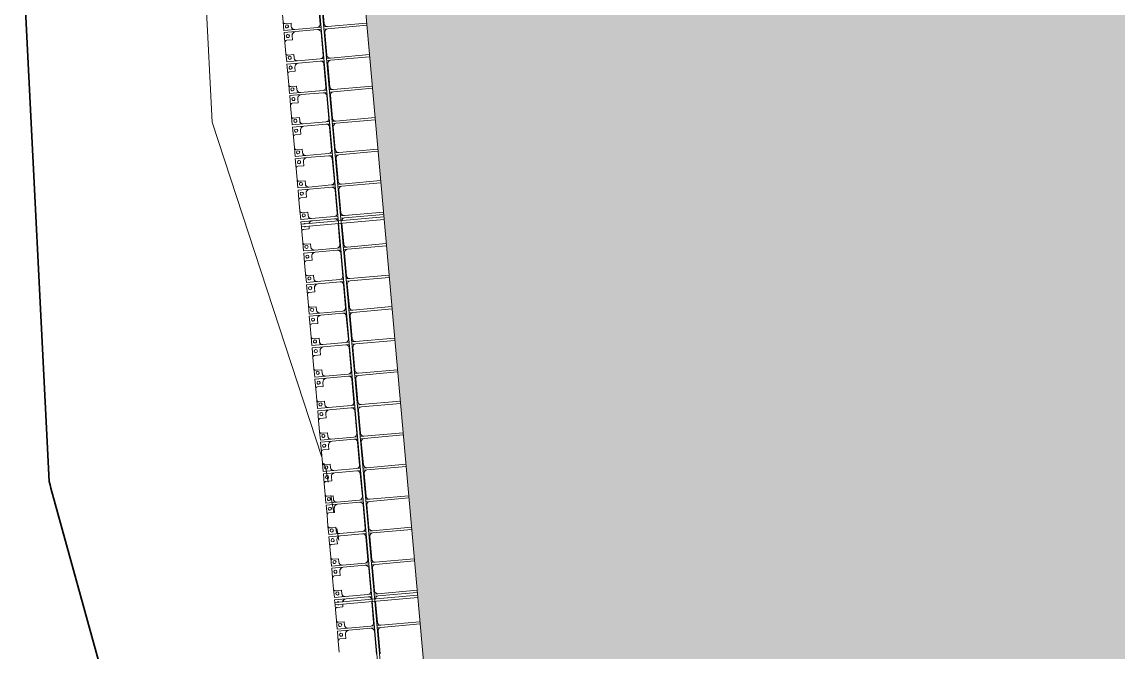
# Model space of a CAD drawing. Header units: millimetres. Extents: x -861324 to 439029, y -308065 to 694685.
# Drawn here: x -94915 to -77599, y 110268 to 120228 of the extents above; entities that cross this region are included whole.
import ezdxf

# ---------------------------------------------------------------- set-up
doc = ezdxf.new("R2010")
doc.units = ezdxf.units.MM
for name, color, linetype, lineweight in [('A-DETL-GENF', 92, 'Continuous', 9), ('A-DETL-THIN', 151, 'Continuous', 9), ('A-GENM', 13, 'Continuous', 9), ('C-TOPO-MAJR', 7, 'Continuous', 35), ('C-TOPO-MINR', 7, 'Continuous', 9), ('S-BEAM', 12, 'Continuous', 9)]:
    doc.layers.add(name, color=color, linetype=linetype, lineweight=lineweight)

# ---------------------------------------------------------------- blocks, each defined once
blk = doc.blocks.new('Dải phao đi lại kèm đỡ invester - DẢI PHAO ĐI LẠI-19658-BỐ TRÍ BÈ PIN HỒ BẢN MÒNG')
at = {"layer": 'A-GENM', "color": 7}
for p, q in [((43223, -620), (43223, 0)), ((43258, 0), (43258, -620)), ((43723, -620), (43723, 0)), ((43758, 0), (43758, -620)), ((44223, -620), (44223, 0)), ((44723, -620), (44723, 0)), ((44758, 0), (44758, -620)), ((45723, -620), (45723, 0)), ((45758, 0), (45758, -620)), ((46258, 0), (46258, -620)), ((46723, -620), (46723, 0)), ((46758, 0), (46758, -620)), ((47223, -620), (47223, 0)), ((47258, 0), (47258, -620)), ((47723, -620), (47723, 0)), ((47758, 0), (47758, -620)), ((48223, -620), (48223, 0)), ((48258, 0), (48258, -620)), ((48723, -620), (48723, 0)), ((49223, -620), (49223, 0)), ((49258, 0), (49258, -620)), ((50223, -620), (50223, 0)), ((50258, 0), (50258, -620)), ((50758, 0), (50758, -620)), ((51223, -620), (51223, 0)), ((51258, 0), (51258, -620)), ((51723, -620), (51723, 0)), ((51758, 0), (51758, -620)), ((52223, -620), (52223, 0)), ((52258, 0), (52258, -620)), ((52723, -620), (52723, 0)), ((52758, 0), (52758, -620)), ((44258, 0), (44258, -620)), ((45223, -620), (45223, 0)), ((45258, 0), (45258, -620)), ((46223, -620), (46223, 0)), ((48758, 0), (48758, -620)), ((49723, -620), (49723, 0)), ((49758, 0), (49758, -620)), ((50723, -620), (50723, 0)), ((42808, -670), (43173, -670)), ((43223, -620), (43223, -681)), ((43258, -681), (43258, -620)), ((43308, -670), (43673, -670)), ((43723, -620), (43723, -681)), ((43758, -681), (43758, -620)), ((43808, -670), (44173, -670)), ((44223, -620), (44223, -681)), ((44258, -681), (44258, -620)), ((44308, -670), (44673, -670)), ((44723, -620), (44723, -681)), ((44758, -681), (44758, -620)), ((44808, -670), (45173, -670)), ((45223, -620), (45223, -681)), ((45258, -681), (45258, -620)), ((45308, -670), (45673, -670)), ((45723, -620), (45723, -681)), ((45758, -681), (45758, -620)), ((45808, -670), (46173, -670)), ((46223, -620), (46223, -681)), ((46258, -681), (46258, -620)), ((46340, -670), (46673, -670)), ((46723, -620), (46723, -681)), ((46758, -681), (46758, -620)), ((46808, -670), (47173, -670)), ((47223, -620), (47223, -681)), ((47258, -681), (47258, -620)), ((47308, -670), (47673, -670)), ((47723, -620), (47723, -681)), ((47758, -681), (47758, -620)), ((47808, -670), (48173, -670)), ((48223, -620), (48223, -681)), ((48258, -681), (48258, -620)), ((48308, -670), (48673, -670)), ((48723, -620), (48723, -681)), ((48758, -681), (48758, -620)), ((48808, -670), (49173, -670)), ((49223, -620), (49223, -681)), ((49258, -681), (49258, -620)), ((49308, -670), (49673, -670)), ((49723, -620), (49723, -681)), ((49758, -681), (49758, -620)), ((49808, -670), (50173, -670)), ((50223, -620), (50223, -681)), ((50258, -681), (50258, -620)), ((50308, -670), (50673, -670)), ((50723, -620), (50723, -681)), ((50758, -681), (50758, -620)), ((50808, -670), (51173, -670)), ((51223, -620), (51223, -681)), ((51258, -681), (51258, -620)), ((51308, -670), (51673, -670)), ((51723, -620), (51723, -681)), ((51758, -681), (51758, -620)), ((51808, -670), (52173, -670)), ((52223, -620), (52223, -681)), ((52258, -681), (52258, -620)), ((52340, -670), (52673, -670)), ((52723, -620), (52723, -681)), ((52758, -681), (52758, -620)), ((52808, -670), (53173, -670)), ((43173, -730), (42808, -730)), ((43223, -721), (43223, -780)), ((43223, -1140), (43223, -780)), ((43258, -780), (43258, -721)), ((43258, -780), (43258, -1130)), ((43673, -730), (43308, -730)), ((43723, -721), (43723, -780)), ((43723, -1140), (43723, -780)), ((43758, -780), (43758, -721)), ((43758, -780), (43758, -1130)), ((44173, -730), (43808, -730)), ((44223, -721), (44223, -780)), ((44223, -1140), (44223, -780)), ((44258, -780), (44258, -721)), ((44258, -780), (44258, -1130)), ((44673, -730), (44308, -730)), ((44723, -721), (44723, -780)), ((44723, -1140), (44723, -780)), ((44758, -780), (44758, -721)), ((44758, -780), (44758, -1130)), ((45173, -730), (44808, -730)), ((45223, -721), (45223, -780)), ((45223, -1140), (45223, -780)), ((45258, -780), (45258, -721)), ((45258, -780), (45258, -1130)), ((45673, -730), (45308, -730)), ((45723, -721), (45723, -780)), ((45723, -1140), (45723, -780)), ((45758, -780), (45758, -721)), ((45758, -780), (45758, -1130)), ((46173, -730), (45808, -730)), ((46223, -721), (46223, -780)), ((46223, -1140), (46223, -780)), ((46258, -780), (46258, -721)), ((46258, -780), (46258, -1130)), ((46673, -730), (46340, -730)), ((46723, -721), (46723, -780)), ((46723, -1140), (46723, -780)), ((46758, -780), (46758, -721)), ((46758, -780), (46758, -1130)), ((47173, -730), (46808, -730)), ((47223, -721), (47223, -780)), ((47223, -1140), (47223, -780)), ((47258, -780), (47258, -721)), ((47258, -780), (47258, -1130)), ((47673, -730), (47308, -730)), ((47723, -721), (47723, -780)), ((47723, -1140), (47723, -780)), ((47758, -780), (47758, -721)), ((47758, -780), (47758, -1130)), ((48173, -730), (47808, -730)), ((48223, -721), (48223, -780)), ((48223, -1140), (48223, -780)), ((48258, -780), (48258, -721)), ((48258, -780), (48258, -1130)), ((48673, -730), (48308, -730)), ((48723, -721), (48723, -780)), ((48723, -1140), (48723, -780)), ((48758, -780), (48758, -721)), ((48758, -780), (48758, -1130)), ((49173, -730), (48808, -730)), ((49223, -721), (49223, -780)), ((49223, -1140), (49223, -780)), ((49258, -780), (49258, -721)), ((49258, -780), (49258, -1130)), ((49673, -730), (49308, -730)), ((49723, -721), (49723, -780)), ((49723, -1140), (49723, -780)), ((49758, -780), (49758, -721)), ((49758, -780), (49758, -1130)), ((50173, -730), (49808, -730)), ((50223, -721), (50223, -780)), ((50223, -1140), (50223, -780)), ((50258, -780), (50258, -721)), ((50258, -780), (50258, -1130)), ((50673, -730), (50308, -730)), ((50723, -721), (50723, -780)), ((50723, -1140), (50723, -780)), ((50758, -780), (50758, -721)), ((50758, -780), (50758, -1130)), ((51173, -730), (50808, -730)), ((51223, -721), (51223, -780)), ((51223, -1140), (51223, -780)), ((51258, -780), (51258, -721)), ((51258, -780), (51258, -1130)), ((51673, -730), (51308, -730)), ((51723, -721), (51723, -780)), ((51723, -1140), (51723, -780)), ((51758, -780), (51758, -721)), ((51758, -780), (51758, -1130)), ((52173, -730), (51808, -730)), ((52223, -721), (52223, -780)), ((52223, -1140), (52223, -780)), ((52258, -780), (52258, -721)), ((52258, -780), (52258, -1130)), ((52673, -730), (52340, -730)), ((52723, -721), (52723, -780)), ((52723, -1140), (52723, -780)), ((52758, -780), (52758, -721)), ((52758, -780), (52758, -1130)), ((53173, -730), (52808, -730)), ((43118, -1282), (43118, -1190)), ((43118, -1190), (43173, -1190)), ((43318, -1190), (43382, -1190)), ((43382, -1190), (43382, -1282)), ((43618, -1282), (43618, -1190)), ((43618, -1190), (43673, -1190)), ((43818, -1190), (43882, -1190)), ((43882, -1190), (43882, -1282)), ((44118, -1282), (44118, -1190)), ((44118, -1190), (44173, -1190)), ((44318, -1190), (44382, -1190)), ((44382, -1190), (44382, -1282)), ((44618, -1282), (44618, -1190)), ((44618, -1190), (44673, -1190)), ((44818, -1190), (44882, -1190)), ((44882, -1190), (44882, -1282)), ((45118, -1282), (45118, -1190)), ((45118, -1190), (45173, -1190)), ((45318, -1190), (45382, -1190)), ((45382, -1190), (45382, -1282)), ((45618, -1282), (45618, -1190)), ((45618, -1190), (45673, -1190)), ((45818, -1190), (45882, -1190)), ((45882, -1190), (45882, -1282)), ((46118, -1282), (46118, -1190)), ((46118, -1190), (46173, -1190)), ((46340, -1190), (46382, -1190)), ((46382, -1190), (46382, -1282)), ((46618, -1282), (46618, -1190)), ((46618, -1190), (46673, -1190)), ((46818, -1190), (46882, -1190)), ((46882, -1190), (46882, -1282)), ((47118, -1282), (47118, -1190)), ((47118, -1190), (47173, -1190)), ((47318, -1190), (47382, -1190)), ((47382, -1190), (47382, -1282)), ((47618, -1282), (47618, -1190)), ((47618, -1190), (47673, -1190)), ((47818, -1190), (47882, -1190)), ((47882, -1190), (47882, -1282)), ((48118, -1282), (48118, -1190)), ((48118, -1190), (48173, -1190)), ((48318, -1190), (48382, -1190)), ((48382, -1190), (48382, -1282)), ((48618, -1282), (48618, -1190)), ((48618, -1190), (48673, -1190)), ((48818, -1190), (48882, -1190)), ((48882, -1190), (48882, -1282)), ((49118, -1282), (49118, -1190)), ((49118, -1190), (49173, -1190)), ((49318, -1190), (49382, -1190)), ((49382, -1190), (49382, -1282)), ((49618, -1282), (49618, -1190)), ((49618, -1190), (49673, -1190)), ((49818, -1190), (49882, -1190)), ((49882, -1190), (49882, -1282)), ((50118, -1282), (50118, -1190)), ((50118, -1190), (50173, -1190)), ((50318, -1190), (50382, -1190)), ((50382, -1190), (50382, -1282)), ((50618, -1282), (50618, -1190)), ((50618, -1190), (50673, -1190)), ((50818, -1190), (50882, -1190)), ((50882, -1190), (50882, -1282)), ((51118, -1282), (51118, -1190)), ((51118, -1190), (51173, -1190)), ((51318, -1190), (51382, -1190)), ((51382, -1190), (51382, -1282)), ((51618, -1282), (51618, -1190)), ((51618, -1190), (51673, -1190)), ((51818, -1190), (51882, -1190)), ((51882, -1190), (51882, -1282)), ((52118, -1282), (52118, -1190)), ((52118, -1190), (52173, -1190)), ((52340, -1190), (52382, -1190)), ((52382, -1190), (52382, -1282)), ((52618, -1282), (52618, -1190)), ((52618, -1190), (52673, -1190)), ((52818, -1190), (52882, -1190)), ((52882, -1190), (52882, -1282)), ((42912, -1312), (43088, -1312)), ((43412, -1312), (43588, -1312)), ((43912, -1312), (44088, -1312)), ((44412, -1312), (44588, -1312)), ((44912, -1312), (45088, -1312)), ((45412, -1312), (45588, -1312)), ((45912, -1312), (46088, -1312)), ((46412, -1312), (46588, -1312)), ((46912, -1312), (47088, -1312)), ((47412, -1312), (47588, -1312)), ((47912, -1312), (48088, -1312)), ((48412, -1312), (48588, -1312)), ((48912, -1312), (49088, -1312)), ((49412, -1312), (49588, -1312)), ((49912, -1312), (50088, -1312)), ((50412, -1312), (50588, -1312)), ((50912, -1312), (51088, -1312)), ((51412, -1312), (51588, -1312)), ((51912, -1312), (52088, -1312)), ((52412, -1312), (52588, -1312)), ((52912, -1312), (53088, -1312))]:
    blk.add_line(p, q, dxfattribs=at)
at = {"layer": 'A-GENM', "color": 9}
for p, q in [((43223, -620), (43223, -681)), ((43258, -681), (43258, -620)), ((43723, -620), (43723, -681)), ((43758, -681), (43758, -620)), ((44223, -620), (44223, -681)), ((44258, -681), (44258, -620)), ((44723, -620), (44723, -681)), ((44758, -681), (44758, -620)), ((45223, -620), (45223, -681)), ((45258, -681), (45258, -620)), ((45723, -620), (45723, -681)), ((45758, -681), (45758, -620)), ((46223, -620), (46223, -681)), ((46258, -681), (46258, -620)), ((46723, -620), (46723, -681)), ((46758, -681), (46758, -620)), ((47223, -620), (47223, -681)), ((47258, -681), (47258, -620)), ((47723, -620), (47723, -681)), ((47758, -681), (47758, -620)), ((48223, -620), (48223, -681)), ((48258, -681), (48258, -620)), ((48723, -620), (48723, -681)), ((48758, -681), (48758, -620)), ((49223, -620), (49223, -681)), ((49258, -681), (49258, -620)), ((49723, -620), (49723, -681)), ((49758, -681), (49758, -620)), ((50223, -620), (50223, -681)), ((50258, -681), (50258, -620)), ((50723, -620), (50723, -681)), ((50758, -681), (50758, -620)), ((51223, -620), (51223, -681)), ((51258, -681), (51258, -620)), ((51723, -620), (51723, -681)), ((51758, -681), (51758, -620)), ((52223, -620), (52223, -681)), ((52258, -681), (52258, -620)), ((52723, -620), (52723, -681)), ((52758, -681), (52758, -620)), ((43223, -721), (43223, -780)), ((43258, -780), (43258, -721)), ((43723, -721), (43723, -780)), ((43758, -780), (43758, -721)), ((44223, -721), (44223, -780)), ((44258, -780), (44258, -721)), ((44723, -721), (44723, -780)), ((44758, -780), (44758, -721)), ((45223, -721), (45223, -780)), ((45258, -780), (45258, -721)), ((45723, -721), (45723, -780)), ((45758, -780), (45758, -721)), ((46223, -721), (46223, -780)), ((46258, -780), (46258, -721)), ((46723, -721), (46723, -780)), ((46758, -780), (46758, -721)), ((47223, -721), (47223, -780)), ((47258, -780), (47258, -721)), ((47723, -721), (47723, -780)), ((47758, -780), (47758, -721)), ((48223, -721), (48223, -780)), ((48258, -780), (48258, -721)), ((48723, -721), (48723, -780)), ((48758, -780), (48758, -721)), ((49223, -721), (49223, -780)), ((49258, -780), (49258, -721)), ((49723, -721), (49723, -780)), ((49758, -780), (49758, -721)), ((50223, -721), (50223, -780)), ((50258, -780), (50258, -721)), ((50723, -721), (50723, -780)), ((50758, -780), (50758, -721)), ((51223, -721), (51223, -780)), ((51258, -780), (51258, -721)), ((51723, -721), (51723, -780)), ((51758, -780), (51758, -721)), ((52223, -721), (52223, -780)), ((52258, -780), (52258, -721)), ((52723, -721), (52723, -780)), ((52758, -780), (52758, -721)), ((43173, -1190), (43118, -1190)), ((43118, -1190), (43118, -1282)), ((43118, -1282), (43118, -1190)), ((43118, -1190), (43118, -1282)), ((43118, -1190), (43173, -1190)), ((43173, -1190), (43118, -1190)), ((43223, -1140), (43223, -1312)), ((43223, -1312), (43223, -1140)), ((43258, -1312), (43258, -1130)), ((43258, -1130), (43258, -1312)), ((43382, -1190), (43318, -1190)), ((43318, -1190), (43382, -1190)), ((43382, -1190), (43318, -1190)), ((43382, -1282), (43382, -1190)), ((43382, -1190), (43382, -1282)), ((43382, -1282), (43382, -1190)), ((43673, -1190), (43618, -1190)), ((43618, -1190), (43618, -1282)), ((43618, -1282), (43618, -1190)), ((43618, -1190), (43618, -1282)), ((43618, -1190), (43673, -1190)), ((43673, -1190), (43618, -1190)), ((43723, -1140), (43723, -1312)), ((43723, -1312), (43723, -1140)), ((43758, -1312), (43758, -1130)), ((43758, -1130), (43758, -1312)), ((43882, -1190), (43818, -1190)), ((43818, -1190), (43882, -1190)), ((43882, -1190), (43818, -1190)), ((43882, -1282), (43882, -1190)), ((43882, -1190), (43882, -1282)), ((43882, -1282), (43882, -1190)), ((44173, -1190), (44118, -1190)), ((44118, -1190), (44118, -1282)), ((44118, -1282), (44118, -1190)), ((44118, -1190), (44118, -1282)), ((44118, -1190), (44173, -1190)), ((44173, -1190), (44118, -1190)), ((44223, -1140), (44223, -1312)), ((44223, -1312), (44223, -1140)), ((44258, -1312), (44258, -1130)), ((44258, -1130), (44258, -1312)), ((44382, -1190), (44318, -1190)), ((44318, -1190), (44382, -1190)), ((44382, -1190), (44318, -1190)), ((44382, -1282), (44382, -1190)), ((44382, -1190), (44382, -1282)), ((44382, -1282), (44382, -1190)), ((44673, -1190), (44618, -1190)), ((44618, -1190), (44618, -1282)), ((44618, -1282), (44618, -1190)), ((44618, -1190), (44618, -1282)), ((44618, -1190), (44673, -1190)), ((44673, -1190), (44618, -1190)), ((44723, -1140), (44723, -1312)), ((44723, -1312), (44723, -1140)), ((44758, -1312), (44758, -1130)), ((44758, -1130), (44758, -1312)), ((44882, -1190), (44818, -1190)), ((44818, -1190), (44882, -1190)), ((44882, -1190), (44818, -1190)), ((44882, -1282), (44882, -1190)), ((44882, -1190), (44882, -1282)), ((44882, -1282), (44882, -1190)), ((45173, -1190), (45118, -1190)), ((45118, -1190), (45118, -1282)), ((45118, -1282), (45118, -1190)), ((45118, -1190), (45118, -1282)), ((45118, -1190), (45173, -1190)), ((45173, -1190), (45118, -1190)), ((45223, -1140), (45223, -1312)), ((45223, -1312), (45223, -1140)), ((45258, -1312), (45258, -1130)), ((45258, -1130), (45258, -1312)), ((45382, -1190), (45318, -1190)), ((45318, -1190), (45382, -1190)), ((45382, -1190), (45318, -1190)), ((45382, -1282), (45382, -1190)), ((45382, -1190), (45382, -1282)), ((45382, -1282), (45382, -1190)), ((45673, -1190), (45618, -1190)), ((45618, -1190), (45618, -1282)), ((45618, -1282), (45618, -1190)), ((45618, -1190), (45618, -1282)), ((45618, -1190), (45673, -1190)), ((45673, -1190), (45618, -1190)), ((45723, -1140), (45723, -1312)), ((45723, -1312), (45723, -1140)), ((45758, -1312), (45758, -1130)), ((45758, -1130), (45758, -1312)), ((45882, -1190), (45818, -1190)), ((45818, -1190), (45882, -1190)), ((45882, -1190), (45818, -1190)), ((45882, -1282), (45882, -1190)), ((45882, -1190), (45882, -1282)), ((45882, -1282), (45882, -1190)), ((46173, -1190), (46118, -1190)), ((46118, -1190), (46118, -1282)), ((46118, -1282), (46118, -1190)), ((46118, -1190), (46118, -1282)), ((46118, -1190), (46173, -1190)), ((46173, -1190), (46118, -1190)), ((46223, -1140), (46223, -1312)), ((46223, -1312), (46223, -1140)), ((46258, -1312), (46258, -1130)), ((46258, -1130), (46258, -1312)), ((46382, -1190), (46340, -1190)), ((46340, -1190), (46382, -1190)), ((46382, -1190), (46340, -1190)), ((46382, -1282), (46382, -1190)), ((46382, -1190), (46382, -1282)), ((46382, -1282), (46382, -1190)), ((46673, -1190), (46618, -1190)), ((46618, -1190), (46618, -1282)), ((46618, -1282), (46618, -1190)), ((46618, -1190), (46618, -1282)), ((46618, -1190), (46673, -1190)), ((46673, -1190), (46618, -1190)), ((46723, -1140), (46723, -1312)), ((46723, -1312), (46723, -1140)), ((46758, -1312), (46758, -1130)), ((46758, -1130), (46758, -1312)), ((46882, -1190), (46818, -1190)), ((46818, -1190), (46882, -1190)), ((46882, -1190), (46818, -1190)), ((46882, -1282), (46882, -1190)), ((46882, -1190), (46882, -1282)), ((46882, -1282), (46882, -1190)), ((47173, -1190), (47118, -1190)), ((47118, -1190), (47118, -1282)), ((47118, -1282), (47118, -1190)), ((47118, -1190), (47118, -1282)), ((47118, -1190), (47173, -1190)), ((47173, -1190), (47118, -1190)), ((47223, -1140), (47223, -1312)), ((47223, -1312), (47223, -1140)), ((47258, -1312), (47258, -1130)), ((47258, -1130), (47258, -1312)), ((47382, -1190), (47318, -1190)), ((47318, -1190), (47382, -1190)), ((47382, -1190), (47318, -1190)), ((47382, -1282), (47382, -1190)), ((47382, -1190), (47382, -1282)), ((47382, -1282), (47382, -1190)), ((47673, -1190), (47618, -1190)), ((47618, -1190), (47618, -1282)), ((47618, -1282), (47618, -1190)), ((47618, -1190), (47618, -1282)), ((47618, -1190), (47673, -1190)), ((47673, -1190), (47618, -1190)), ((47723, -1140), (47723, -1312)), ((47723, -1312), (47723, -1140)), ((47758, -1312), (47758, -1130)), ((47758, -1130), (47758, -1312)), ((47882, -1190), (47818, -1190)), ((47818, -1190), (47882, -1190)), ((47882, -1190), (47818, -1190)), ((47882, -1282), (47882, -1190)), ((47882, -1190), (47882, -1282)), ((47882, -1282), (47882, -1190)), ((48173, -1190), (48118, -1190)), ((48118, -1190), (48118, -1282)), ((48118, -1282), (48118, -1190)), ((48118, -1190), (48118, -1282)), ((48118, -1190), (48173, -1190)), ((48173, -1190), (48118, -1190)), ((48223, -1140), (48223, -1312)), ((48223, -1312), (48223, -1140)), ((48258, -1312), (48258, -1130)), ((48258, -1130), (48258, -1312)), ((48382, -1190), (48318, -1190)), ((48318, -1190), (48382, -1190)), ((48382, -1190), (48318, -1190)), ((48382, -1282), (48382, -1190)), ((48382, -1190), (48382, -1282)), ((48382, -1282), (48382, -1190)), ((48673, -1190), (48618, -1190)), ((48618, -1190), (48618, -1282)), ((48618, -1282), (48618, -1190)), ((48618, -1190), (48618, -1282)), ((48618, -1190), (48673, -1190)), ((48673, -1190), (48618, -1190)), ((48723, -1140), (48723, -1312)), ((48723, -1312), (48723, -1140)), ((48758, -1312), (48758, -1130)), ((48758, -1130), (48758, -1312)), ((48882, -1190), (48818, -1190)), ((48818, -1190), (48882, -1190)), ((48882, -1190), (48818, -1190)), ((48882, -1282), (48882, -1190)), ((48882, -1190), (48882, -1282)), ((48882, -1282), (48882, -1190)), ((49173, -1190), (49118, -1190)), ((49118, -1190), (49118, -1282)), ((49118, -1282), (49118, -1190)), ((49118, -1190), (49118, -1282)), ((49118, -1190), (49173, -1190)), ((49173, -1190), (49118, -1190)), ((49223, -1140), (49223, -1312)), ((49223, -1312), (49223, -1140)), ((49258, -1312), (49258, -1130)), ((49258, -1130), (49258, -1312)), ((49382, -1190), (49318, -1190)), ((49318, -1190), (49382, -1190)), ((49382, -1190), (49318, -1190)), ((49382, -1282), (49382, -1190)), ((49382, -1190), (49382, -1282)), ((49382, -1282), (49382, -1190)), ((49673, -1190), (49618, -1190)), ((49618, -1190), (49618, -1282)), ((49618, -1282), (49618, -1190)), ((49618, -1190), (49618, -1282)), ((49618, -1190), (49673, -1190)), ((49673, -1190), (49618, -1190)), ((49723, -1140), (49723, -1312)), ((49723, -1312), (49723, -1140)), ((49758, -1312), (49758, -1130)), ((49758, -1130), (49758, -1312)), ((49882, -1190), (49818, -1190)), ((49818, -1190), (49882, -1190)), ((49882, -1190), (49818, -1190)), ((49882, -1282), (49882, -1190)), ((49882, -1190), (49882, -1282)), ((49882, -1282), (49882, -1190)), ((50173, -1190), (50118, -1190)), ((50118, -1190), (50118, -1282)), ((50118, -1282), (50118, -1190)), ((50118, -1190), (50118, -1282)), ((50118, -1190), (50173, -1190)), ((50173, -1190), (50118, -1190)), ((50223, -1140), (50223, -1312)), ((50223, -1312), (50223, -1140)), ((50258, -1312), (50258, -1130)), ((50258, -1130), (50258, -1312)), ((50382, -1190), (50318, -1190)), ((50318, -1190), (50382, -1190)), ((50382, -1190), (50318, -1190)), ((50382, -1282), (50382, -1190)), ((50382, -1190), (50382, -1282)), ((50382, -1282), (50382, -1190)), ((50673, -1190), (50618, -1190)), ((50618, -1190), (50618, -1282)), ((50618, -1282), (50618, -1190)), ((50618, -1190), (50618, -1282)), ((50618, -1190), (50673, -1190)), ((50673, -1190), (50618, -1190)), ((50723, -1140), (50723, -1312)), ((50723, -1312), (50723, -1140)), ((50758, -1312), (50758, -1130)), ((50758, -1130), (50758, -1312)), ((50882, -1190), (50818, -1190)), ((50818, -1190), (50882, -1190)), ((50882, -1190), (50818, -1190)), ((50882, -1282), (50882, -1190)), ((50882, -1190), (50882, -1282)), ((50882, -1282), (50882, -1190)), ((51173, -1190), (51118, -1190)), ((51118, -1190), (51118, -1282)), ((51118, -1282), (51118, -1190)), ((51118, -1190), (51118, -1282)), ((51118, -1190), (51173, -1190)), ((51173, -1190), (51118, -1190)), ((51223, -1140), (51223, -1312)), ((51223, -1312), (51223, -1140)), ((51258, -1312), (51258, -1130)), ((51258, -1130), (51258, -1312)), ((51382, -1190), (51318, -1190)), ((51318, -1190), (51382, -1190)), ((51382, -1190), (51318, -1190)), ((51382, -1282), (51382, -1190)), ((51382, -1190), (51382, -1282)), ((51382, -1282), (51382, -1190)), ((51673, -1190), (51618, -1190)), ((51618, -1190), (51618, -1282)), ((51618, -1282), (51618, -1190)), ((51618, -1190), (51618, -1282)), ((51618, -1190), (51673, -1190)), ((51673, -1190), (51618, -1190)), ((51723, -1140), (51723, -1312)), ((51723, -1312), (51723, -1140)), ((51758, -1312), (51758, -1130)), ((51758, -1130), (51758, -1312)), ((51882, -1190), (51818, -1190)), ((51818, -1190), (51882, -1190)), ((51882, -1190), (51818, -1190)), ((51882, -1282), (51882, -1190)), ((51882, -1190), (51882, -1282)), ((51882, -1282), (51882, -1190)), ((52173, -1190), (52118, -1190)), ((52118, -1190), (52118, -1282)), ((52118, -1282), (52118, -1190)), ((52118, -1190), (52118, -1282)), ((52118, -1190), (52173, -1190)), ((52173, -1190), (52118, -1190)), ((52223, -1140), (52223, -1312)), ((52223, -1312), (52223, -1140)), ((52258, -1312), (52258, -1130)), ((52258, -1130), (52258, -1312)), ((52382, -1190), (52340, -1190)), ((52340, -1190), (52382, -1190)), ((52382, -1190), (52340, -1190)), ((52382, -1282), (52382, -1190)), ((52382, -1190), (52382, -1282)), ((52382, -1282), (52382, -1190)), ((52673, -1190), (52618, -1190)), ((52618, -1190), (52618, -1282)), ((52618, -1282), (52618, -1190)), ((52618, -1190), (52618, -1282)), ((52618, -1190), (52673, -1190)), ((52673, -1190), (52618, -1190)), ((52723, -1140), (52723, -1312)), ((52723, -1312), (52723, -1140)), ((52758, -1312), (52758, -1130)), ((52758, -1130), (52758, -1312)), ((52882, -1190), (52818, -1190)), ((52818, -1190), (52882, -1190)), ((52882, -1190), (52818, -1190)), ((52882, -1282), (52882, -1190)), ((52882, -1190), (52882, -1282)), ((52882, -1282), (52882, -1190)), ((43223, -1312), (43088, -1312)), ((43088, -1312), (43223, -1312)), ((43412, -1312), (43258, -1312)), ((43258, -1312), (43412, -1312)), ((43723, -1312), (43588, -1312)), ((43588, -1312), (43723, -1312)), ((43912, -1312), (43758, -1312)), ((43758, -1312), (43912, -1312)), ((44223, -1312), (44088, -1312)), ((44088, -1312), (44223, -1312)), ((44412, -1312), (44258, -1312)), ((44258, -1312), (44412, -1312)), ((44723, -1312), (44588, -1312)), ((44588, -1312), (44723, -1312)), ((44912, -1312), (44758, -1312)), ((44758, -1312), (44912, -1312)), ((45223, -1312), (45088, -1312)), ((45088, -1312), (45223, -1312)), ((45412, -1312), (45258, -1312)), ((45258, -1312), (45412, -1312)), ((45723, -1312), (45588, -1312)), ((45588, -1312), (45723, -1312)), ((45912, -1312), (45758, -1312)), ((45758, -1312), (45912, -1312)), ((46223, -1312), (46088, -1312)), ((46088, -1312), (46223, -1312)), ((46300, -1312), (46258, -1312)), ((46258, -1312), (46300, -1312)), ((46412, -1312), (46340, -1312)), ((46340, -1312), (46412, -1312)), ((46723, -1312), (46588, -1312)), ((46588, -1312), (46723, -1312)), ((46912, -1312), (46758, -1312)), ((46758, -1312), (46912, -1312)), ((47223, -1312), (47088, -1312)), ((47088, -1312), (47223, -1312)), ((47412, -1312), (47258, -1312)), ((47258, -1312), (47412, -1312)), ((47723, -1312), (47588, -1312)), ((47588, -1312), (47723, -1312)), ((47912, -1312), (47758, -1312)), ((47758, -1312), (47912, -1312)), ((48223, -1312), (48088, -1312)), ((48088, -1312), (48223, -1312)), ((48412, -1312), (48258, -1312)), ((48258, -1312), (48412, -1312)), ((48723, -1312), (48588, -1312)), ((48588, -1312), (48723, -1312)), ((48912, -1312), (48758, -1312)), ((48758, -1312), (48912, -1312)), ((49223, -1312), (49088, -1312)), ((49088, -1312), (49223, -1312)), ((49412, -1312), (49258, -1312)), ((49258, -1312), (49412, -1312)), ((49723, -1312), (49588, -1312)), ((49588, -1312), (49723, -1312)), ((49912, -1312), (49758, -1312)), ((49758, -1312), (49912, -1312)), ((50223, -1312), (50088, -1312)), ((50088, -1312), (50223, -1312)), ((50412, -1312), (50258, -1312)), ((50258, -1312), (50412, -1312)), ((50723, -1312), (50588, -1312)), ((50588, -1312), (50723, -1312)), ((50912, -1312), (50758, -1312)), ((50758, -1312), (50912, -1312)), ((51223, -1312), (51088, -1312)), ((51088, -1312), (51223, -1312)), ((51412, -1312), (51258, -1312)), ((51258, -1312), (51412, -1312)), ((51723, -1312), (51588, -1312)), ((51588, -1312), (51723, -1312)), ((51911, -1312), (51758, -1312)), ((51758, -1312), (51911, -1312)), ((52223, -1312), (52088, -1312)), ((52088, -1312), (52223, -1312)), ((52300, -1312), (52258, -1312)), ((52258, -1312), (52300, -1312)), ((52412, -1312), (52340, -1312)), ((52340, -1312), (52412, -1312)), ((52723, -1312), (52588, -1312)), ((52588, -1312), (52723, -1312)), ((52912, -1312), (52758, -1312)), ((52758, -1312), (52912, -1312))]:
    blk.add_line(p, q, dxfattribs=at)
at = {"layer": 'A-GENM', "color": 7}
for centre, radius, start, end in [((43173, -620), 50, 270, 0), ((43308, -620), 50, 180, 270), ((43673, -620), 50, 270, 0), ((43808, -620), 50, 180, 270), ((44173, -620), 50, 270, 0), ((44308, -620), 50, 180, 270), ((44673, -620), 50, 270, 0), ((44808, -620), 50, 180, 270), ((45173, -620), 50, 270, 0), ((45308, -620), 50, 180, 270), ((45673, -620), 50, 270, 0), ((45808, -620), 50, 180, 270), ((46173, -620), 50, 270, 0), ((46308, -620), 50, 180, 255), ((46673, -620), 50, 270, 0), ((46808, -620), 50, 180, 270), ((47173, -620), 50, 270, 0), ((47308, -620), 50, 180, 270), ((47673, -620), 50, 270, 0), ((47808, -620), 50, 180, 270), ((48173, -620), 50, 270, 0), ((48308, -620), 50, 180, 270), ((48673, -620), 50, 270, 0), ((48808, -620), 50, 180, 270), ((49173, -620), 50, 270, 0), ((49308, -620), 50, 180, 270), ((49673, -620), 50, 270, 0), ((49808, -620), 50, 180, 270), ((50173, -620), 50, 270, 0), ((50308, -620), 50, 180, 270), ((50673, -620), 50, 270, 0), ((50808, -620), 50, 180, 270), ((51173, -620), 50, 270, 0), ((51308, -620), 50, 180, 270), ((51673, -620), 50, 270, 0), ((51808, -620), 50, 180, 270), ((52173, -620), 50, 270, 0), ((52308, -620), 50, 180, 255), ((52673, -620), 50, 270, 0), ((52808, -620), 50, 180, 270), ((43173, -780), 50, 360, 90), ((43308, -780), 50, 90, 180), ((43673, -780), 50, 360, 90), ((43808, -780), 50, 90, 180), ((44173, -780), 50, 360, 90), ((44308, -780), 50, 90, 180), ((44673, -780), 50, 360, 90), ((44808, -780), 50, 90, 180), ((45173, -780), 50, 360, 90), ((45308, -780), 50, 90, 180), ((45673, -780), 50, 360, 90), ((45808, -780), 50, 90, 180), ((46173, -780), 50, 360, 90), ((46308, -780), 50, 105, 180), ((46673, -780), 50, 360, 90), ((46808, -780), 50, 90, 180), ((47173, -780), 50, 360, 90), ((47308, -780), 50, 90, 180), ((47673, -780), 50, 360, 90), ((47808, -780), 50, 90, 180), ((48173, -780), 50, 360, 90), ((48308, -780), 50, 90, 180), ((48673, -780), 50, 360, 90), ((48808, -780), 50, 90, 180), ((49173, -780), 50, 360, 90), ((49308, -780), 50, 90, 180), ((49673, -780), 50, 360, 90), ((49808, -780), 50, 90, 180), ((50173, -780), 50, 360, 90), ((50308, -780), 50, 90, 180), ((50673, -780), 50, 360, 90), ((50808, -780), 50, 90, 180), ((51173, -780), 50, 360, 90), ((51308, -780), 50, 90, 180), ((51673, -780), 50, 360, 90), ((51808, -780), 50, 90, 180), ((52173, -780), 50, 360, 90), ((52308, -780), 50, 105, 180), ((52673, -780), 50, 360, 90), ((52808, -780), 50, 90, 180), ((43173, -1140), 50, 270, 360), ((43318, -1130), 60, 180, 270), ((43673, -1140), 50, 270, 360), ((43818, -1130), 60, 180, 270), ((44173, -1140), 50, 270, 360), ((44318, -1130), 60, 180, 270), ((44673, -1140), 50, 270, 360), ((44818, -1130), 60, 180, 270), ((45173, -1140), 50, 270, 360), ((45318, -1130), 60, 180, 270), ((45673, -1140), 50, 270, 360), ((45818, -1130), 60, 180, 270), ((46173, -1140), 50, 270, 360), ((46318, -1130), 60, 180, 255), ((46673, -1140), 50, 270, 360), ((46818, -1130), 60, 180, 270), ((47173, -1140), 50, 270, 360), ((47318, -1130), 60, 180, 270), ((47673, -1140), 50, 270, 360), ((47818, -1130), 60, 180, 270), ((48173, -1140), 50, 270, 360), ((48318, -1130), 60, 180, 270), ((48673, -1140), 50, 270, 360), ((48818, -1130), 60, 180, 270), ((49173, -1140), 50, 270, 360), ((49318, -1130), 60, 180, 270), ((49673, -1140), 50, 270, 360), ((49818, -1130), 60, 180, 270), ((50173, -1140), 50, 270, 360), ((50318, -1130), 60, 180, 270), ((50673, -1140), 50, 270, 360), ((50818, -1130), 60, 180, 270), ((51173, -1140), 50, 270, 360), ((51318, -1130), 60, 180, 270), ((51673, -1140), 50, 270, 360), ((51818, -1130), 60, 180, 270), ((52173, -1140), 50, 270, 360), ((52318, -1130), 60, 180, 255), ((52673, -1140), 50, 270, 360), ((52818, -1130), 60, 180, 270), ((43088, -1282), 30, 270, 0), ((43412, -1282), 30, 180, 270), ((43588, -1282), 30, 270, 0), ((43912, -1282), 30, 180, 270), ((44088, -1282), 30, 270, 0), ((44412, -1282), 30, 180, 270), ((44588, -1282), 30, 270, 0), ((44912, -1282), 30, 180, 270), ((45088, -1282), 30, 270, 0), ((45412, -1282), 30, 180, 270), ((45588, -1282), 30, 270, 0), ((45912, -1282), 30, 180, 270), ((46088, -1282), 30, 270, 0), ((46412, -1282), 30, 180, 270), ((46588, -1282), 30, 270, 0), ((46912, -1282), 30, 180, 270), ((47088, -1282), 30, 270, 0), ((47412, -1282), 30, 180, 270), ((47588, -1282), 30, 270, 0), ((47912, -1282), 30, 180, 270), ((48088, -1282), 30, 270, 0), ((48412, -1282), 30, 180, 270), ((48588, -1282), 30, 270, 0), ((48912, -1282), 30, 180, 270), ((49088, -1282), 30, 270, 0), ((49412, -1282), 30, 180, 270), ((49588, -1282), 30, 270, 0), ((49912, -1282), 30, 180, 270), ((50088, -1282), 30, 270, 0), ((50412, -1282), 30, 180, 270), ((50588, -1282), 30, 270, 0), ((50912, -1282), 30, 180, 270), ((51088, -1282), 30, 270, 0), ((51412, -1282), 30, 180, 270), ((51588, -1282), 30, 270, 0), ((51912, -1282), 30, 180, 270), ((52088, -1282), 30, 270, 0), ((52412, -1282), 30, 180, 270), ((52588, -1282), 30, 270, 0), ((52912, -1282), 30, 180, 270)]:
    blk.add_arc(centre, radius, start, end, dxfattribs=at)
at = {"layer": 'A-GENM', "color": 9}
for centre, radius, start, end in [((43173, -1140), 50, 270, 345), ((43173, -1140), 50, 270, 345), ((43173, -1140), 50, 270, 345), ((43318, -1130), 60, 195, 270), ((43318, -1130), 60, 195, 270), ((43318, -1130), 60, 195, 270), ((43673, -1140), 50, 270, 345), ((43673, -1140), 50, 270, 345), ((43673, -1140), 50, 270, 345), ((43818, -1130), 60, 195, 270), ((43818, -1130), 60, 195, 270), ((43818, -1130), 60, 195, 270), ((44173, -1140), 50, 270, 345), ((44173, -1140), 50, 270, 345), ((44173, -1140), 50, 270, 345), ((44318, -1130), 60, 195, 270), ((44318, -1130), 60, 195, 270), ((44318, -1130), 60, 195, 270), ((44673, -1140), 50, 270, 345), ((44673, -1140), 50, 270, 345), ((44673, -1140), 50, 270, 345), ((44818, -1130), 60, 195, 270), ((44818, -1130), 60, 195, 270), ((44818, -1130), 60, 195, 270), ((45173, -1140), 50, 270, 345), ((45173, -1140), 50, 270, 345), ((45173, -1140), 50, 270, 345), ((45318, -1130), 60, 195, 270), ((45318, -1130), 60, 195, 270), ((45318, -1130), 60, 195, 270), ((45673, -1140), 50, 270, 345), ((45673, -1140), 50, 270, 345), ((45673, -1140), 50, 270, 345), ((45818, -1130), 60, 195, 270), ((45818, -1130), 60, 195, 270), ((45818, -1130), 60, 195, 270), ((46173, -1140), 50, 270, 345), ((46173, -1140), 50, 270, 345), ((46173, -1140), 50, 270, 345), ((46318, -1130), 60, 195, 255), ((46318, -1130), 60, 195, 255), ((46318, -1130), 60, 195, 255), ((46673, -1140), 50, 270, 345), ((46673, -1140), 50, 270, 345), ((46673, -1140), 50, 270, 345), ((46818, -1130), 60, 195, 270), ((46818, -1130), 60, 195, 270), ((46818, -1130), 60, 195, 270), ((47173, -1140), 50, 270, 345), ((47173, -1140), 50, 270, 345), ((47173, -1140), 50, 270, 345), ((47318, -1130), 60, 195, 270), ((47318, -1130), 60, 195, 270), ((47318, -1130), 60, 195, 270), ((47673, -1140), 50, 270, 345), ((47673, -1140), 50, 270, 345), ((47673, -1140), 50, 270, 345), ((47818, -1130), 60, 195, 270), ((47818, -1130), 60, 195, 270), ((47818, -1130), 60, 195, 270), ((48173, -1140), 50, 270, 345), ((48173, -1140), 50, 270, 345), ((48173, -1140), 50, 270, 345), ((48318, -1130), 60, 195, 270), ((48318, -1130), 60, 195, 270), ((48318, -1130), 60, 195, 270), ((48673, -1140), 50, 270, 345), ((48673, -1140), 50, 270, 345), ((48673, -1140), 50, 270, 345), ((48818, -1130), 60, 195, 270), ((48818, -1130), 60, 195, 270), ((48818, -1130), 60, 195, 270), ((49173, -1140), 50, 270, 345), ((49173, -1140), 50, 270, 345), ((49173, -1140), 50, 270, 345), ((49318, -1130), 60, 195, 270), ((49318, -1130), 60, 195, 270), ((49318, -1130), 60, 195, 270), ((49673, -1140), 50, 270, 345), ((49673, -1140), 50, 270, 345), ((49673, -1140), 50, 270, 345), ((49818, -1130), 60, 195, 270), ((49818, -1130), 60, 195, 270), ((49818, -1130), 60, 195, 270), ((50173, -1140), 50, 270, 345), ((50173, -1140), 50, 270, 345), ((50173, -1140), 50, 270, 345), ((50318, -1130), 60, 195, 270), ((50318, -1130), 60, 195, 270), ((50318, -1130), 60, 195, 270), ((50673, -1140), 50, 270, 345), ((50673, -1140), 50, 270, 345), ((50673, -1140), 50, 270, 345), ((50818, -1130), 60, 195, 270), ((50818, -1130), 60, 195, 270), ((50818, -1130), 60, 195, 270), ((51173, -1140), 50, 270, 345), ((51173, -1140), 50, 270, 345), ((51173, -1140), 50, 270, 345), ((51318, -1130), 60, 195, 270), ((51318, -1130), 60, 195, 270), ((51318, -1130), 60, 195, 270), ((51673, -1140), 50, 270, 345), ((51673, -1140), 50, 270, 345), ((51673, -1140), 50, 270, 345), ((51818, -1130), 60, 195, 270), ((51818, -1130), 60, 195, 270), ((51818, -1130), 60, 195, 270), ((52173, -1140), 50, 270, 345), ((52173, -1140), 50, 270, 345), ((52173, -1140), 50, 270, 345), ((52318, -1130), 60, 195, 255), ((52318, -1130), 60, 195, 255), ((52318, -1130), 60, 195, 255), ((52673, -1140), 50, 270, 345), ((52673, -1140), 50, 270, 345), ((52673, -1140), 50, 270, 345), ((52818, -1130), 60, 195, 270), ((52818, -1130), 60, 195, 270), ((52818, -1130), 60, 195, 270), ((43088, -1282), 30, 300, 0), ((43088, -1282), 30, 300, 0), ((43088, -1282), 30, 300, 0), ((43162, -1259), 25, 90, 270), ((43162, -1259), 25, 90, 270), ((43162, -1259), 25, 270, 90), ((43162, -1259), 25, 270, 90), ((43317, -1259), 25, 90, 270), ((43317, -1259), 25, 90, 270), ((43317, -1259), 25, 270, 90), ((43317, -1259), 25, 270, 90), ((43412, -1282), 30, 180, 240), ((43412, -1282), 30, 180, 240), ((43412, -1282), 30, 180, 240), ((43588, -1282), 30, 300, 0), ((43588, -1282), 30, 300, 0), ((43588, -1282), 30, 300, 0), ((43662, -1259), 25, 90, 270), ((43662, -1259), 25, 90, 270), ((43662, -1259), 25, 270, 90), ((43662, -1259), 25, 270, 90), ((43817, -1259), 25, 90, 270), ((43817, -1259), 25, 90, 270), ((43817, -1259), 25, 270, 90), ((43817, -1259), 25, 270, 90), ((43912, -1282), 30, 180, 240), ((43912, -1282), 30, 180, 240), ((43912, -1282), 30, 180, 240), ((44088, -1282), 30, 300, 0), ((44088, -1282), 30, 300, 0), ((44088, -1282), 30, 300, 0), ((44162, -1259), 25, 90, 270), ((44162, -1259), 25, 90, 270), ((44162, -1259), 25, 270, 90), ((44162, -1259), 25, 270, 90), ((44317, -1259), 25, 90, 270), ((44317, -1259), 25, 90, 270), ((44317, -1259), 25, 270, 90), ((44317, -1259), 25, 270, 90), ((44412, -1282), 30, 180, 240), ((44412, -1282), 30, 180, 240), ((44412, -1282), 30, 180, 240), ((44588, -1282), 30, 300, 0), ((44588, -1282), 30, 300, 0), ((44588, -1282), 30, 300, 0), ((44662, -1259), 25, 90, 270), ((44662, -1259), 25, 90, 270), ((44662, -1259), 25, 270, 90), ((44662, -1259), 25, 270, 90), ((44817, -1259), 25, 90, 270), ((44817, -1259), 25, 90, 270), ((44817, -1259), 25, 270, 90), ((44817, -1259), 25, 270, 90), ((44912, -1282), 30, 180, 240), ((44912, -1282), 30, 180, 240), ((44912, -1282), 30, 180, 240), ((45088, -1282), 30, 300, 0), ((45088, -1282), 30, 300, 0), ((45088, -1282), 30, 300, 0), ((45162, -1259), 25, 90, 270), ((45162, -1259), 25, 90, 270), ((45162, -1259), 25, 270, 90), ((45162, -1259), 25, 270, 90), ((45317, -1259), 25, 90, 270), ((45317, -1259), 25, 90, 270), ((45317, -1259), 25, 270, 90), ((45317, -1259), 25, 270, 90), ((45412, -1282), 30, 180, 240), ((45412, -1282), 30, 180, 240), ((45412, -1282), 30, 180, 240), ((45588, -1282), 30, 300, 0), ((45588, -1282), 30, 300, 0), ((45588, -1282), 30, 300, 0), ((45662, -1259), 25, 90, 270), ((45662, -1259), 25, 90, 270), ((45662, -1259), 25, 270, 90), ((45662, -1259), 25, 270, 90), ((45817, -1259), 25, 90, 270), ((45817, -1259), 25, 90, 270), ((45817, -1259), 25, 270, 90), ((45817, -1259), 25, 270, 90), ((45912, -1282), 30, 180, 240), ((45912, -1282), 30, 180, 240), ((45912, -1282), 30, 180, 240), ((46088, -1282), 30, 300, 0), ((46088, -1282), 30, 300, 0), ((46088, -1282), 30, 300, 0), ((46162, -1259), 25, 90, 270), ((46162, -1259), 25, 90, 270), ((46162, -1259), 25, 270, 90), ((46162, -1259), 25, 270, 90), ((46317, -1259), 25, 135, 225), ((46317, -1259), 25, 135, 225), ((46317, -1259), 25, 345, 15), ((46317, -1259), 25, 345, 15), ((46412, -1282), 30, 180, 240), ((46412, -1282), 30, 180, 240), ((46412, -1282), 30, 180, 240), ((46588, -1282), 30, 300, 0), ((46588, -1282), 30, 300, 0), ((46588, -1282), 30, 300, 0), ((46662, -1259), 25, 90, 270), ((46662, -1259), 25, 90, 270), ((46662, -1259), 25, 270, 90), ((46662, -1259), 25, 270, 90), ((46817, -1259), 25, 90, 270), ((46817, -1259), 25, 90, 270), ((46817, -1259), 25, 270, 90), ((46817, -1259), 25, 270, 90), ((46912, -1282), 30, 180, 240), ((46912, -1282), 30, 180, 240), ((46912, -1282), 30, 180, 240), ((47088, -1282), 30, 300, 0), ((47088, -1282), 30, 300, 0), ((47088, -1282), 30, 300, 0), ((47162, -1259), 25, 90, 270), ((47162, -1259), 25, 90, 270), ((47162, -1259), 25, 270, 90), ((47162, -1259), 25, 270, 90), ((47317, -1259), 25, 90, 270), ((47317, -1259), 25, 90, 270), ((47317, -1259), 25, 270, 90), ((47317, -1259), 25, 270, 90), ((47412, -1282), 30, 180, 240), ((47412, -1282), 30, 180, 240), ((47412, -1282), 30, 180, 240), ((47588, -1282), 30, 300, 0), ((47588, -1282), 30, 300, 0), ((47588, -1282), 30, 300, 0), ((47662, -1259), 25, 90, 270), ((47662, -1259), 25, 90, 270), ((47662, -1259), 25, 270, 90), ((47662, -1259), 25, 270, 90), ((47817, -1259), 25, 90, 270), ((47817, -1259), 25, 90, 270), ((47817, -1259), 25, 270, 90), ((47817, -1259), 25, 270, 90), ((47912, -1282), 30, 180, 240), ((47912, -1282), 30, 180, 240), ((47912, -1282), 30, 180, 240), ((48088, -1282), 30, 300, 0), ((48088, -1282), 30, 300, 0), ((48088, -1282), 30, 300, 0), ((48162, -1259), 25, 90, 270), ((48162, -1259), 25, 90, 270), ((48162, -1259), 25, 270, 90), ((48162, -1259), 25, 270, 90), ((48317, -1259), 25, 90, 270), ((48317, -1259), 25, 90, 270), ((48317, -1259), 25, 270, 90), ((48317, -1259), 25, 270, 90), ((48412, -1282), 30, 180, 240), ((48412, -1282), 30, 180, 240), ((48412, -1282), 30, 180, 240), ((48588, -1282), 30, 300, 0), ((48588, -1282), 30, 300, 0), ((48588, -1282), 30, 300, 0), ((48662, -1259), 25, 90, 270), ((48662, -1259), 25, 90, 270), ((48662, -1259), 25, 270, 90), ((48662, -1259), 25, 270, 90), ((48817, -1259), 25, 90, 270), ((48817, -1259), 25, 90, 270), ((48817, -1259), 25, 270, 90), ((48817, -1259), 25, 270, 90), ((48912, -1282), 30, 180, 240), ((48912, -1282), 30, 180, 240), ((48912, -1282), 30, 180, 240), ((49088, -1282), 30, 300, 0), ((49088, -1282), 30, 300, 0), ((49088, -1282), 30, 300, 0), ((49162, -1259), 25, 90, 270), ((49162, -1259), 25, 90, 270), ((49162, -1259), 25, 270, 90), ((49162, -1259), 25, 270, 90), ((49317, -1259), 25, 90, 270), ((49317, -1259), 25, 90, 270), ((49317, -1259), 25, 270, 90), ((49317, -1259), 25, 270, 90), ((49412, -1282), 30, 180, 240), ((49412, -1282), 30, 180, 240), ((49412, -1282), 30, 180, 240), ((49588, -1282), 30, 300, 0), ((49588, -1282), 30, 300, 0), ((49588, -1282), 30, 300, 0), ((49662, -1259), 25, 90, 270), ((49662, -1259), 25, 90, 270), ((49662, -1259), 25, 270, 90), ((49662, -1259), 25, 270, 90), ((49817, -1259), 25, 90, 270), ((49817, -1259), 25, 90, 270), ((49817, -1259), 25, 270, 90), ((49817, -1259), 25, 270, 90), ((49912, -1282), 30, 180, 240), ((49912, -1282), 30, 180, 240), ((49912, -1282), 30, 180, 240), ((50088, -1282), 30, 300, 0), ((50088, -1282), 30, 300, 0), ((50088, -1282), 30, 300, 0), ((50162, -1259), 25, 90, 270), ((50162, -1259), 25, 90, 270), ((50162, -1259), 25, 270, 90), ((50162, -1259), 25, 270, 90), ((50317, -1259), 25, 90, 270), ((50317, -1259), 25, 90, 270), ((50317, -1259), 25, 270, 90), ((50317, -1259), 25, 270, 90), ((50412, -1282), 30, 180, 240), ((50412, -1282), 30, 180, 240), ((50412, -1282), 30, 180, 240), ((50588, -1282), 30, 300, 0), ((50588, -1282), 30, 300, 0), ((50588, -1282), 30, 300, 0), ((50662, -1259), 25, 90, 270), ((50662, -1259), 25, 90, 270), ((50662, -1259), 25, 270, 90), ((50662, -1259), 25, 270, 90), ((50817, -1259), 25, 90, 270), ((50817, -1259), 25, 90, 270), ((50817, -1259), 25, 270, 90), ((50817, -1259), 25, 270, 90), ((50912, -1282), 30, 180, 240), ((50912, -1282), 30, 180, 240), ((50912, -1282), 30, 180, 240), ((51088, -1282), 30, 300, 0), ((51088, -1282), 30, 300, 0), ((51088, -1282), 30, 300, 0), ((51162, -1259), 25, 90, 270), ((51162, -1259), 25, 90, 270), ((51162, -1259), 25, 270, 90), ((51162, -1259), 25, 270, 90), ((51317, -1259), 25, 90, 270), ((51317, -1259), 25, 90, 270), ((51317, -1259), 25, 270, 90), ((51317, -1259), 25, 270, 90), ((51412, -1282), 30, 180, 240), ((51412, -1282), 30, 180, 240), ((51412, -1282), 30, 180, 240), ((51588, -1282), 30, 300, 0), ((51588, -1282), 30, 300, 0), ((51588, -1282), 30, 300, 0), ((51662, -1259), 25, 90, 270), ((51662, -1259), 25, 90, 270), ((51662, -1259), 25, 270, 90), ((51662, -1259), 25, 270, 90), ((51817, -1259), 25, 90, 270), ((51817, -1259), 25, 90, 270), ((51817, -1259), 25, 270, 90), ((51817, -1259), 25, 270, 90), ((51912, -1282), 30, 180, 240), ((51912, -1282), 30, 180, 240), ((51912, -1282), 30, 180, 240), ((52088, -1282), 30, 300, 0), ((52088, -1282), 30, 300, 0), ((52088, -1282), 30, 300, 0), ((52162, -1259), 25, 90, 270), ((52162, -1259), 25, 90, 270), ((52162, -1259), 25, 270, 90), ((52162, -1259), 25, 270, 90), ((52317, -1259), 25, 135, 225), ((52317, -1259), 25, 135, 225), ((52317, -1259), 25, 345, 15), ((52317, -1259), 25, 345, 15), ((52412, -1282), 30, 180, 240), ((52412, -1282), 30, 180, 240), ((52412, -1282), 30, 180, 240), ((52588, -1282), 30, 300, 0), ((52588, -1282), 30, 300, 0), ((52588, -1282), 30, 300, 0), ((52662, -1259), 25, 90, 270), ((52662, -1259), 25, 90, 270), ((52662, -1259), 25, 270, 90), ((52662, -1259), 25, 270, 90), ((52817, -1259), 25, 90, 270), ((52817, -1259), 25, 90, 270), ((52817, -1259), 25, 270, 90), ((52817, -1259), 25, 270, 90), ((52912, -1282), 30, 180, 240), ((52912, -1282), 30, 180, 240), ((52912, -1282), 30, 180, 240)]:
    blk.add_arc(centre, radius, start, end, dxfattribs=at)
blk = doc.blocks.new('Dầm C52 - Dầm C52-22346-BỐ TRÍ BÈ PIN HỒ BẢN MÒNG')
at = {"layer": 'S-BEAM', "color": 7}
for p, q in [((-87623, 20), (87623, 20)), ((87623, -20), (-87623, -20))]:
    blk.add_line(p, q, dxfattribs=at)
blk = doc.blocks.new('Dầm C52 - Hộp 40x60-15957-BỐ TRÍ BÈ PIN HỒ BẢN MÒNG')
at = {"layer": 'S-BEAM', "color": 7}
for p, q in [((-37160, -20), (-37160, 20)), ((-37160, 20), (-35848, 20)), ((-35848, -20), (-37160, -20))]:
    blk.add_line(p, q, dxfattribs=at)
blk = doc.blocks.new('HOBANMONG_BEPIN 4_rvt-1-BỐ TRÍ BÈ PIN HỒ BẢN MÒNG')
at = {"layer": 'A-GENM', "lineweight": 9, "rotation": 275.0793457303301}
blk.add_blockref('Dải phao đi lại kèm đỡ invester - DẢI PHAO ĐI LẠI-19658-BỐ TRÍ BÈ PIN HỒ BẢN MÒNG', (-93296, 163263), dxfattribs=at)
at = {"layer": 'S-BEAM', "lineweight": 9}
for name, p, rotation in [('Dầm C52 - Dầm C52-22346-BỐ TRÍ BÈ PIN HỒ BẢN MÒNG', (-86283, 76449), 95.07934573032993), ('Dầm C52 - Hộp 40x60-15957-BỐ TRÍ BÈ PIN HỒ BẢN MÒNG', (-53488, 120299), 5.079345730330104), ('Dầm C52 - Hộp 40x60-15957-BỐ TRÍ BÈ PIN HỒ BẢN MÒNG', (-52956, 114323), 5.079345730330104)]:
    blk.add_blockref(name, p, dxfattribs=dict(at, rotation=rotation))

msp = doc.modelspace()

# ---------------------------------------------------------------- hatches: boundary and pattern name
at = {"layer": 'A-DETL-GENF'}
msp.add_hatch(color=8, dxfattribs=at).paths.add_polyline_path([(-77890, -10053), (-40370, -6718), (-44620, 41093), (-10168, 44155), (-21324, 169661), (-93296, 163263), (-77965, -9210)])

# ---------------------------------------------------------------- linework, layer by layer
at = {"layer": 'A-DETL-THIN'}
msp.add_line((-93296, 163263), (-77890, -10053), dxfattribs=at)
at = {"layer": 'C-TOPO-MAJR'}
for p, q in [((-95048, 124265), (-94485, 112965)), ((-94485, 112965), (-94468, 112913)), ((-94468, 112913), (-94458, 112858)), ((-94458, 112858), (-91094, 100694))]:
    msp.add_line(p, q, dxfattribs=at)
at = {"layer": 'C-TOPO-MINR'}
for p, q in [((-92192, 124293), (-91911, 118643)), ((-91911, 118643), (-90176, 113350)), ((-90144, 113252), (-90111, 113149)), ((-90111, 113149), (-90075, 112955)), ((-90037, 112745), (-89988, 112472)), ((-89942, 112219), (-89909, 112037))]:
    msp.add_line(p, q, dxfattribs=at)

# ---------------------------------------------------------------- block references
at = {"lineweight": 5}
msp.add_blockref('HOBANMONG_BEPIN 4_rvt-1-BỐ TRÍ BÈ PIN HỒ BẢN MÒNG', (0, 0), dxfattribs=at)

doc.saveas('drawing.dxf')
